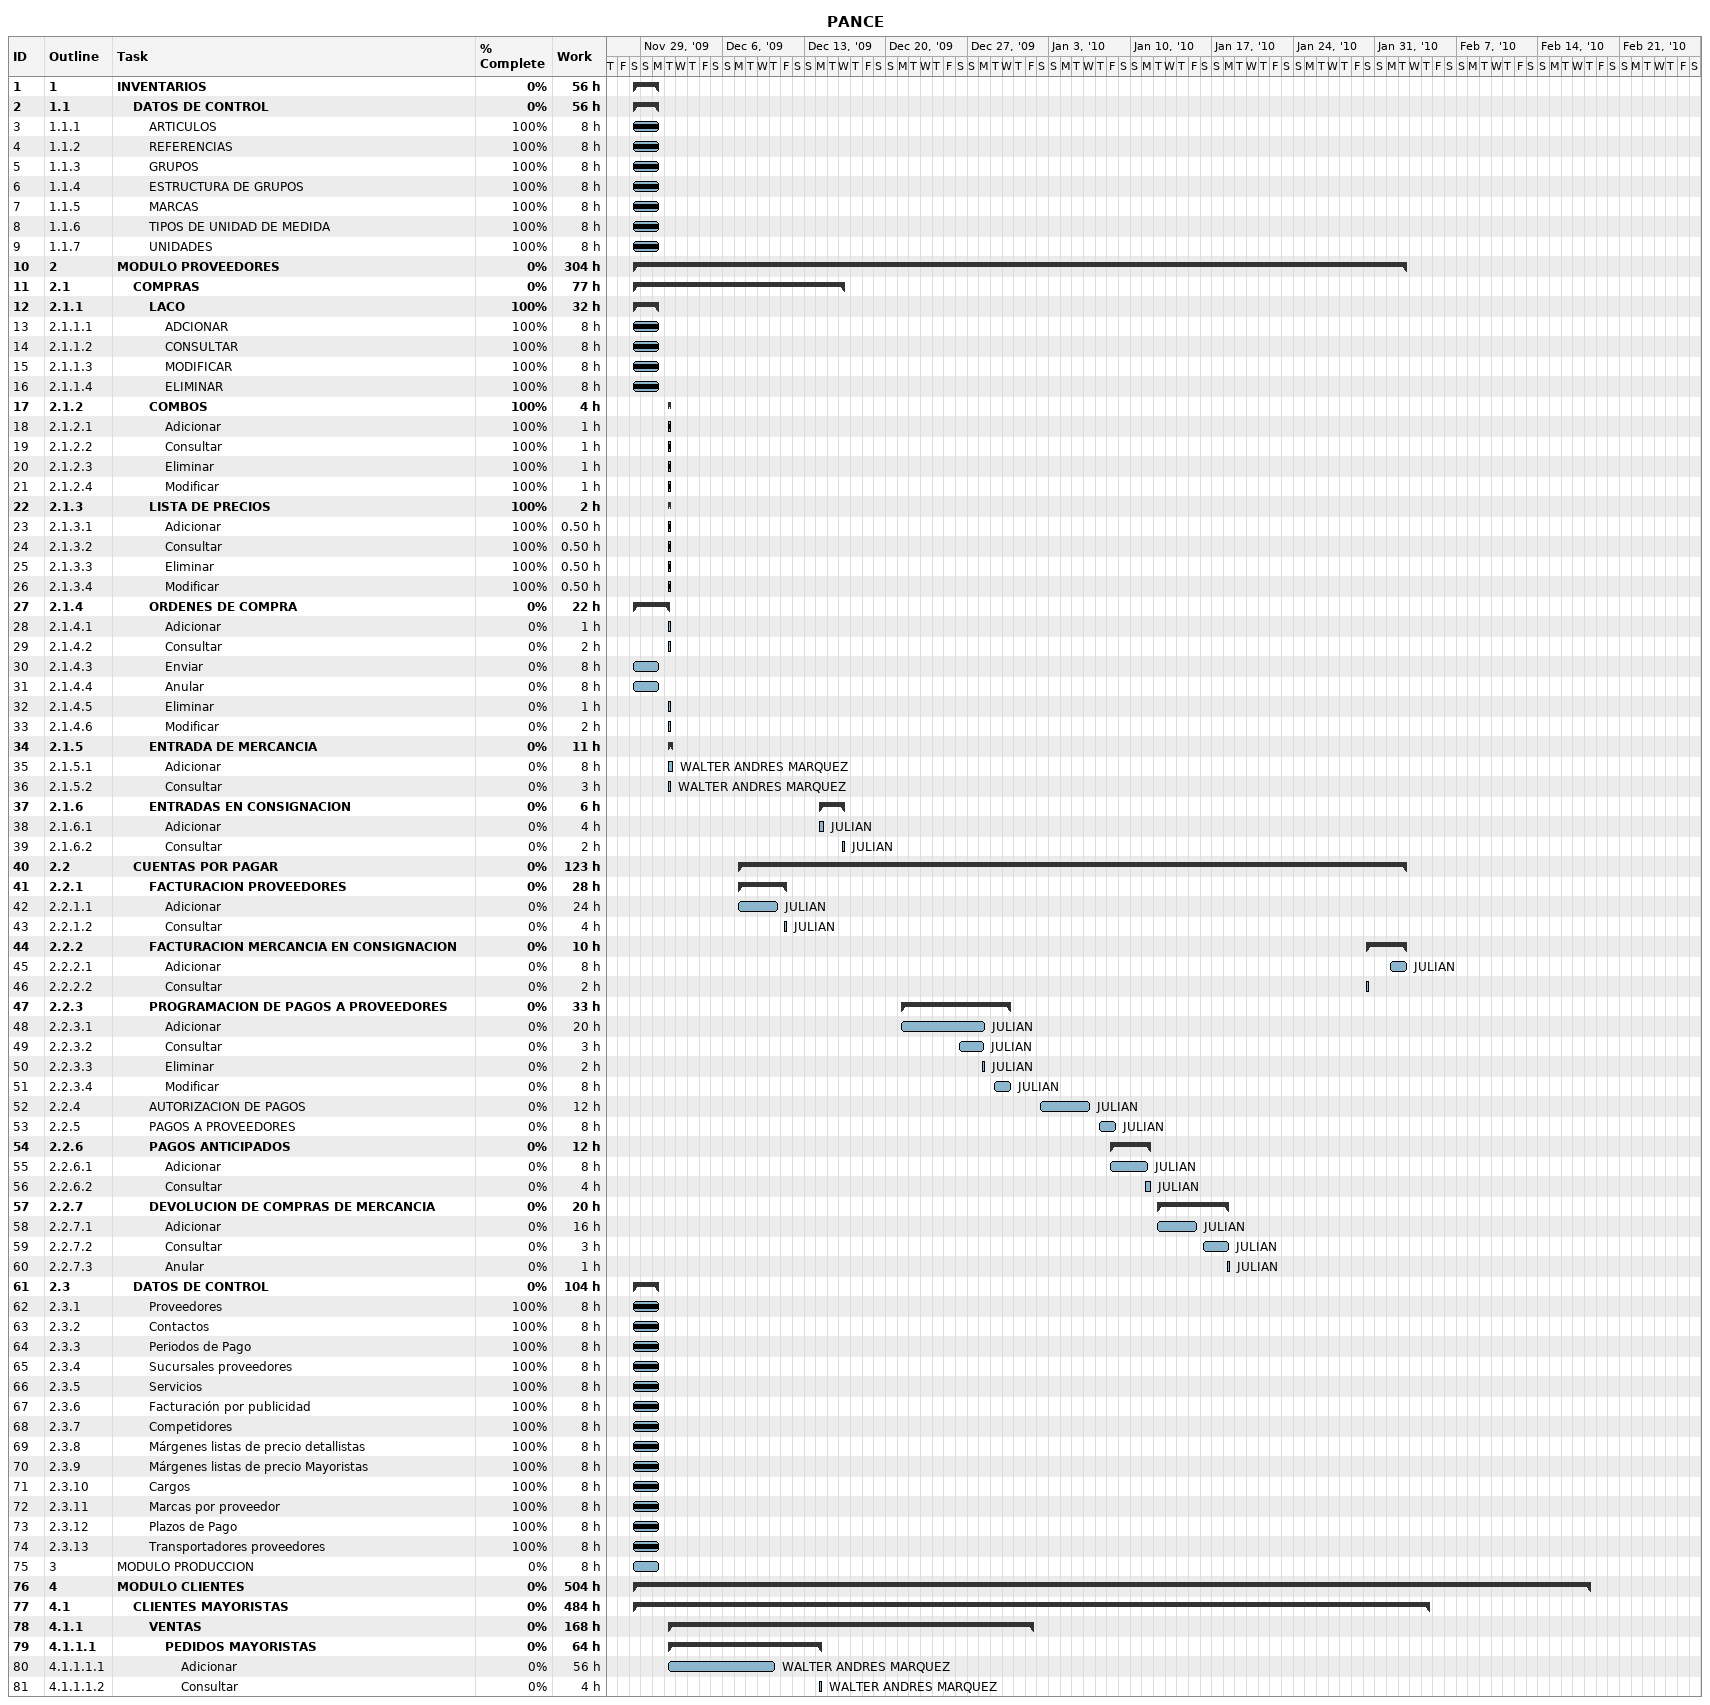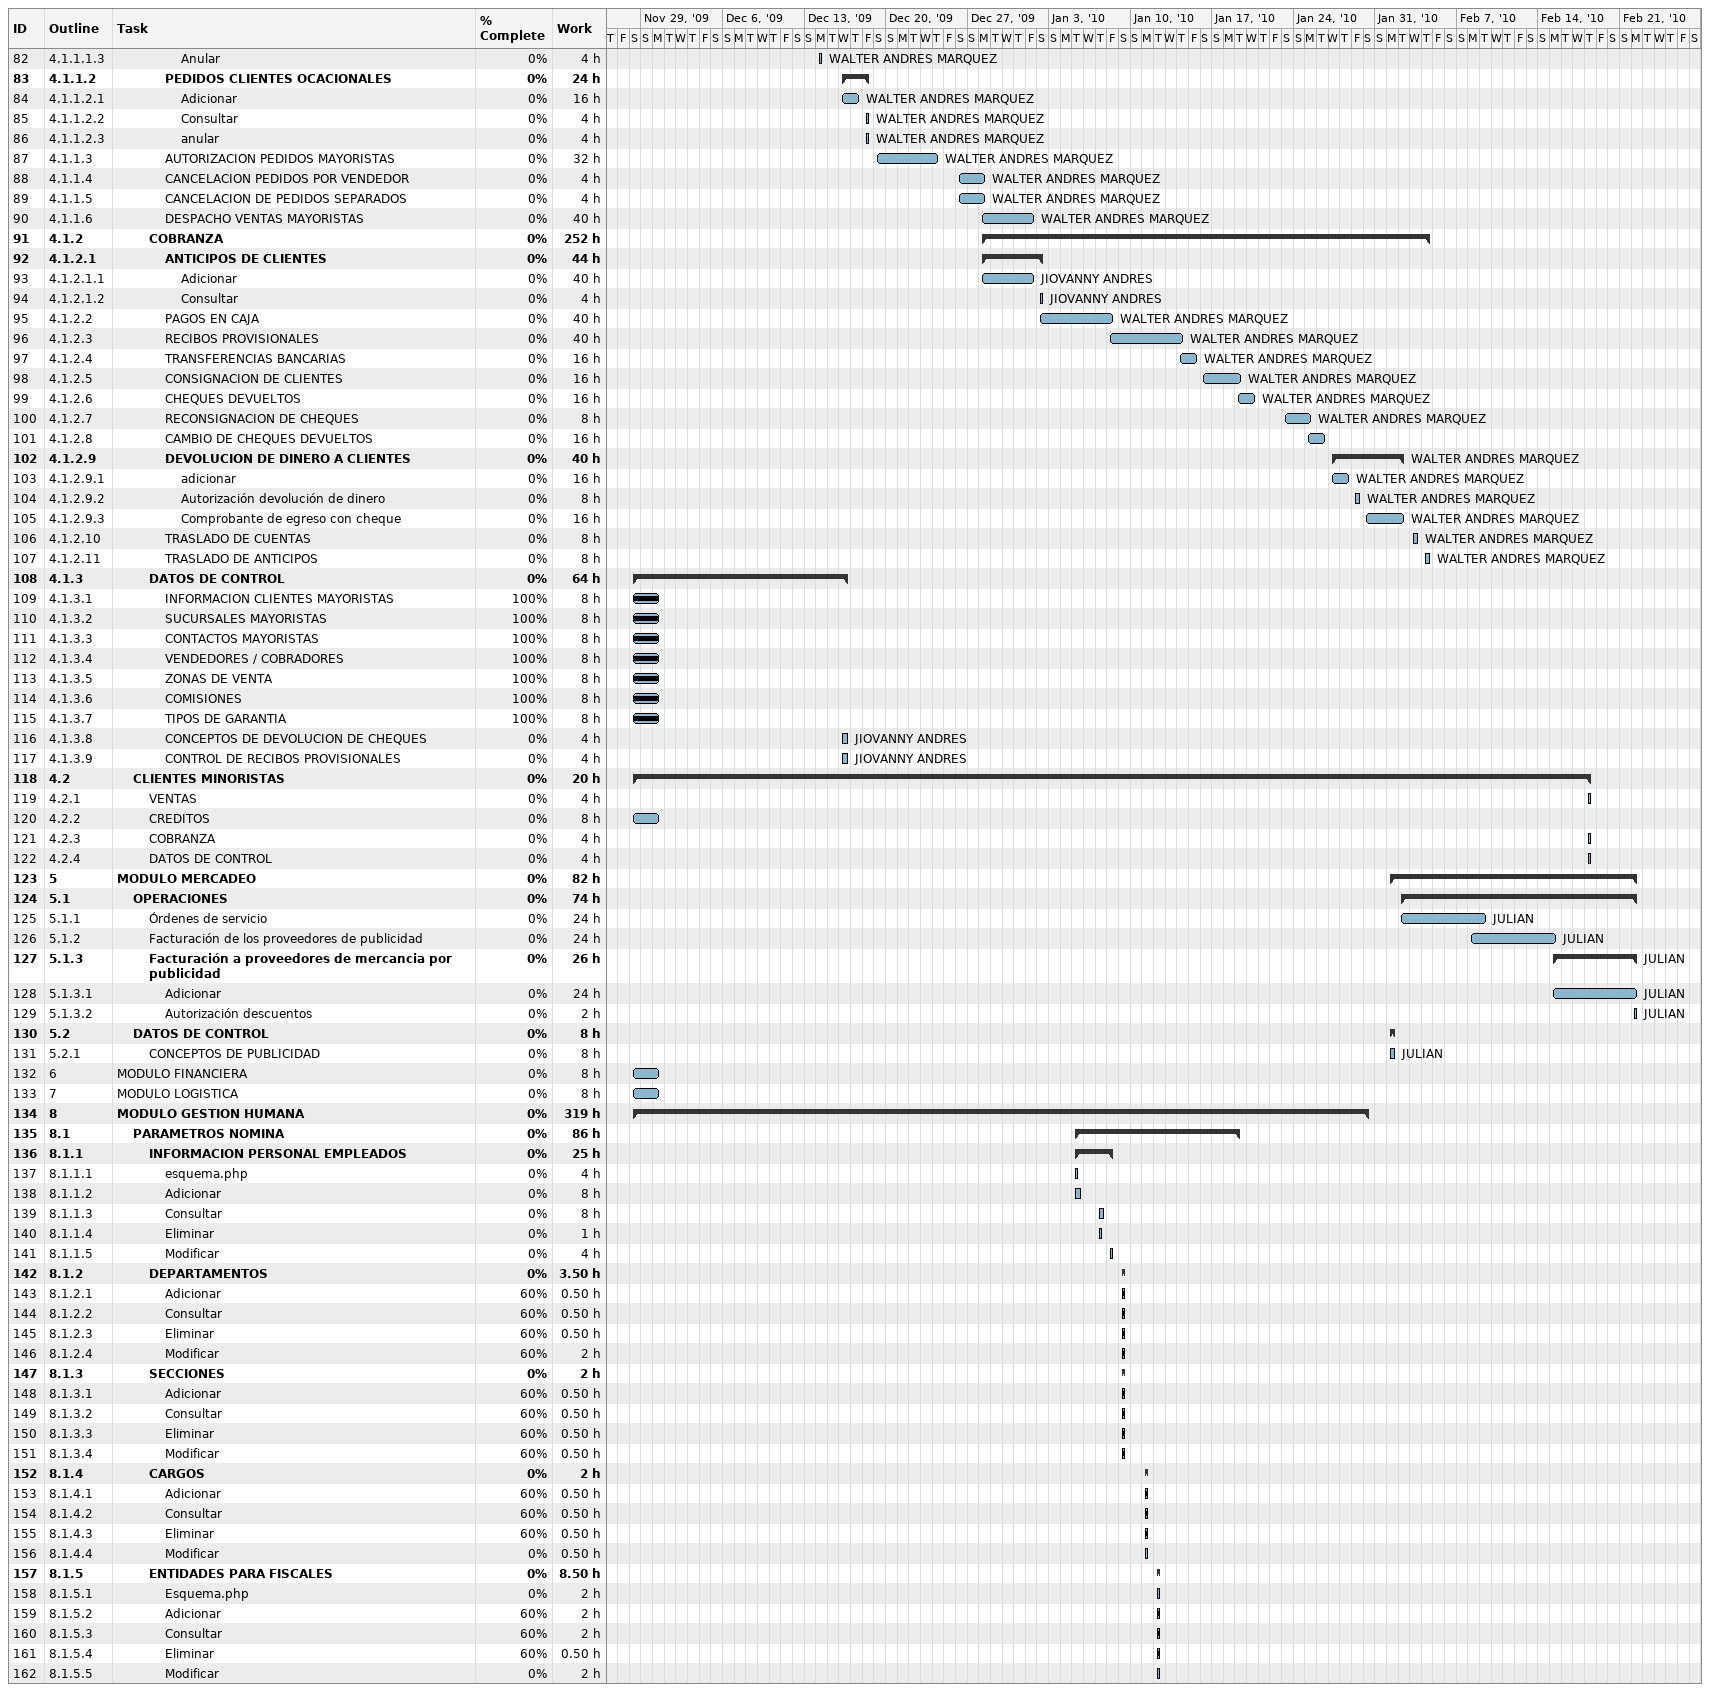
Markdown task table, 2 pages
PANCE

| ID | WBS | Task | Start | Finish | Resources | % complete | Work (h) |
|---|---|---|---|---|---|---|---|
| 1 | 1 | **INVENTARIOS** | 2009-11-28 | 2009-11-30 |  | 0 | 56 |
| 2 | 1.1 | **DATOS DE CONTROL** | 2009-11-28 | 2009-11-30 |  | 0 | 56 |
| 3 | 1.1.1 | ARTICULOS | 2009-11-28 | 2009-11-30 |  | 100 | 8 |
| 4 | 1.1.2 | REFERENCIAS | 2009-11-28 | 2009-11-30 |  | 100 | 8 |
| 5 | 1.1.3 | GRUPOS | 2009-11-28 | 2009-11-30 |  | 100 | 8 |
| 6 | 1.1.4 | ESTRUCTURA DE GRUPOS | 2009-11-28 | 2009-11-30 |  | 100 | 8 |
| 7 | 1.1.5 | MARCAS | 2009-11-28 | 2009-11-30 |  | 100 | 8 |
| 8 | 1.1.6 | TIPOS DE UNIDAD DE MEDIDA | 2009-11-28 | 2009-11-30 |  | 100 | 8 |
| 9 | 1.1.7 | UNIDADES | 2009-11-28 | 2009-11-30 |  | 100 | 8 |
| 10 | 2 | **MODULO PROVEEDORES** | 2009-11-28 | 2010-02-02 |  | 0 | 304 |
| 11 | 2.1 | **COMPRAS** | 2009-11-28 | 2009-12-16 |  | 0 | 77 |
| 12 | 2.1.1 | **LACO** | 2009-11-28 | 2009-11-30 |  | 100 | 32 |
| 13 | 2.1.1.1 | ADCIONAR | 2009-11-28 | 2009-11-30 |  | 100 | 8 |
| 14 | 2.1.1.2 | CONSULTAR | 2009-11-28 | 2009-11-30 |  | 100 | 8 |
| 15 | 2.1.1.3 | MODIFICAR | 2009-11-28 | 2009-11-30 |  | 100 | 8 |
| 16 | 2.1.1.4 | ELIMINAR | 2009-11-28 | 2009-11-30 |  | 100 | 8 |
| 17 | 2.1.2 | **COMBOS** | 2009-12-01 | 2009-12-01 |  | 100 | 4 |
| 18 | 2.1.2.1 | Adicionar | 2009-12-01 | 2009-12-01 |  | 100 | 1 |
| 19 | 2.1.2.2 | Consultar | 2009-12-01 | 2009-12-01 |  | 100 | 1 |
| 20 | 2.1.2.3 | Eliminar | 2009-12-01 | 2009-12-01 |  | 100 | 1 |
| 21 | 2.1.2.4 | Modificar | 2009-12-01 | 2009-12-01 |  | 100 | 1 |
| 22 | 2.1.3 | **LISTA DE PRECIOS** | 2009-12-01 | 2009-12-01 |  | 100 | 2 |
| 23 | 2.1.3.1 | Adicionar | 2009-12-01 | 2009-12-01 |  | 100 | 0.50 |
| 24 | 2.1.3.2 | Consultar | 2009-12-01 | 2009-12-01 |  | 100 | 0.50 |
| 25 | 2.1.3.3 | Eliminar | 2009-12-01 | 2009-12-01 |  | 100 | 0.50 |
| 26 | 2.1.3.4 | Modificar | 2009-12-01 | 2009-12-01 |  | 100 | 0.50 |
| 27 | 2.1.4 | **ORDENES DE COMPRA** | 2009-11-28 | 2009-12-01 |  | 0 | 22 |
| 28 | 2.1.4.1 | Adicionar | 2009-12-01 | 2009-12-01 |  | 0 | 1 |
| 29 | 2.1.4.2 | Consultar | 2009-12-01 | 2009-12-01 |  | 0 | 2 |
| 30 | 2.1.4.3 | Enviar | 2009-11-28 | 2009-11-30 |  | 0 | 8 |
| 31 | 2.1.4.4 | Anular | 2009-11-28 | 2009-11-30 |  | 0 | 8 |
| 32 | 2.1.4.5 | Eliminar | 2009-12-01 | 2009-12-01 |  | 0 | 1 |
| 33 | 2.1.4.6 | Modificar | 2009-12-01 | 2009-12-01 |  | 0 | 2 |
| 34 | 2.1.5 | **ENTRADA DE MERCANCIA** | 2009-12-01 | 2009-12-01 |  | 0 | 11 |
| 35 | 2.1.5.1 | Adicionar | 2009-12-01 | 2009-12-01 | WALTER ANDRES MARQUEZ | 0 | 8 |
| 36 | 2.1.5.2 | Consultar | 2009-12-01 | 2009-12-01 | WALTER ANDRES MARQUEZ | 0 | 3 |
| 37 | 2.1.6 | **ENTRADAS EN CONSIGNACION** | 2009-12-14 | 2009-12-16 |  | 0 | 6 |
| 38 | 2.1.6.1 | Adicionar | 2009-12-14 | 2009-12-14 | JULIAN | 0 | 4 |
| 39 | 2.1.6.2 | Consultar | 2009-12-16 | 2009-12-16 | JULIAN | 0 | 2 |
| 40 | 2.2 | **CUENTAS POR PAGAR** | 2009-12-07 | 2010-02-02 |  | 0 | 123 |
| 41 | 2.2.1 | **FACTURACION PROVEEDORES** | 2009-12-07 | 2009-12-11 |  | 0 | 28 |
| 42 | 2.2.1.1 | Adicionar | 2009-12-07 | 2009-12-10 | JULIAN | 0 | 24 |
| 43 | 2.2.1.2 | Consultar | 2009-12-11 | 2009-12-11 | JULIAN | 0 | 4 |
| 44 | 2.2.2 | **FACTURACION MERCANCIA EN CONSIGNACION** | 2010-01-30 | 2010-02-02 |  | 0 | 10 |
| 45 | 2.2.2.1 | Adicionar | 2010-02-01 | 2010-02-02 | JULIAN | 0 | 8 |
| 46 | 2.2.2.2 | Consultar | 2010-01-30 | 2010-01-30 |  | 0 | 2 |
| 47 | 2.2.3 | **PROGRAMACION DE PAGOS A PROVEEDORES** | 2009-12-21 | 2009-12-30 |  | 0 | 33 |
| 48 | 2.2.3.1 | Adicionar | 2009-12-21 | 2009-12-28 | JULIAN | 0 | 20 |
| 49 | 2.2.3.2 | Consultar | 2009-12-26 | 2009-12-28 | JULIAN | 0 | 3 |
| 50 | 2.2.3.3 | Eliminar | 2009-12-28 | 2009-12-28 | JULIAN | 0 | 2 |
| 51 | 2.2.3.4 | Modificar | 2009-12-29 | 2009-12-30 | JULIAN | 0 | 8 |
| 52 | 2.2.4 | AUTORIZACION DE PAGOS | 2010-01-02 | 2010-01-06 | JULIAN | 0 | 12 |
| 53 | 2.2.5 | PAGOS A PROVEEDORES | 2010-01-07 | 2010-01-08 | JULIAN | 0 | 8 |
| 54 | 2.2.6 | **PAGOS ANTICIPADOS** | 2010-01-08 | 2010-01-11 |  | 0 | 12 |
| 55 | 2.2.6.1 | Adicionar | 2010-01-08 | 2010-01-11 | JULIAN | 0 | 8 |
| 56 | 2.2.6.2 | Consultar | 2010-01-11 | 2010-01-11 | JULIAN | 0 | 4 |
| 57 | 2.2.7 | **DEVOLUCION DE COMPRAS DE MERCANCIA** | 2010-01-12 | 2010-01-18 |  | 0 | 20 |
| 58 | 2.2.7.1 | Adicionar | 2010-01-12 | 2010-01-15 | JULIAN | 0 | 16 |
| 59 | 2.2.7.2 | Consultar | 2010-01-16 | 2010-01-18 | JULIAN | 0 | 3 |
| 60 | 2.2.7.3 | Anular | 2010-01-18 | 2010-01-18 | JULIAN | 0 | 1 |
| 61 | 2.3 | **DATOS DE CONTROL** | 2009-11-28 | 2009-11-30 |  | 0 | 104 |
| 62 | 2.3.1 | Proveedores | 2009-11-28 | 2009-11-30 |  | 100 | 8 |
| 63 | 2.3.2 | Contactos | 2009-11-28 | 2009-11-30 |  | 100 | 8 |
| 64 | 2.3.3 | Periodos de Pago | 2009-11-28 | 2009-11-30 |  | 100 | 8 |
| 65 | 2.3.4 | Sucursales proveedores | 2009-11-28 | 2009-11-30 |  | 100 | 8 |
| 66 | 2.3.5 | Servicios | 2009-11-28 | 2009-11-30 |  | 100 | 8 |
| 67 | 2.3.6 | Facturación por publicidad | 2009-11-28 | 2009-11-30 |  | 100 | 8 |
| 68 | 2.3.7 | Competidores | 2009-11-28 | 2009-11-30 |  | 100 | 8 |
| 69 | 2.3.8 | Márgenes listas de precio detallistas | 2009-11-28 | 2009-11-30 |  | 100 | 8 |
| 70 | 2.3.9 | Márgenes listas de precio Mayoristas | 2009-11-28 | 2009-11-30 |  | 100 | 8 |
| 71 | 2.3.10 | Cargos | 2009-11-28 | 2009-11-30 |  | 100 | 8 |
| 72 | 2.3.11 | Marcas por proveedor | 2009-11-28 | 2009-11-30 |  | 100 | 8 |
| 73 | 2.3.12 | Plazos de Pago | 2009-11-28 | 2009-11-30 |  | 100 | 8 |
| 74 | 2.3.13 | Transportadores proveedores | 2009-11-28 | 2009-11-30 |  | 100 | 8 |
| 75 | 3 | MODULO PRODUCCION | 2009-11-28 | 2009-11-30 |  | 0 | 8 |
| 76 | 4 | **MODULO CLIENTES** | 2009-11-28 | 2010-02-18 |  | 0 | 504 |
| 77 | 4.1 | **CLIENTES MAYORISTAS** | 2009-11-28 | 2010-02-04 |  | 0 | 484 |
| 78 | 4.1.1 | **VENTAS** | 2009-12-01 | 2010-01-01 |  | 0 | 168 |
| 79 | 4.1.1.1 | **PEDIDOS MAYORISTAS** | 2009-12-01 | 2009-12-14 |  | 0 | 64 |
| 80 | 4.1.1.1.1 | Adicionar | 2009-12-01 | 2009-12-10 | WALTER ANDRES MARQUEZ | 0 | 56 |
| 81 | 4.1.1.1.2 | Consultar | 2009-12-14 | 2009-12-14 | WALTER ANDRES MARQUEZ | 0 | 4 |
| 82 | 4.1.1.1.3 | Anular | 2009-12-14 | 2009-12-14 | WALTER ANDRES MARQUEZ | 0 | 4 |
| 83 | 4.1.1.2 | **PEDIDOS CLIENTES OCACIONALES** | 2009-12-16 | 2009-12-18 |  | 0 | 24 |
| 84 | 4.1.1.2.1 | Adicionar | 2009-12-16 | 2009-12-17 | WALTER ANDRES MARQUEZ | 0 | 16 |
| 85 | 4.1.1.2.2 | Consultar | 2009-12-18 | 2009-12-18 | WALTER ANDRES MARQUEZ | 0 | 4 |
| 86 | 4.1.1.2.3 | anular | 2009-12-18 | 2009-12-18 | WALTER ANDRES MARQUEZ | 0 | 4 |
| 87 | 4.1.1.3 | AUTORIZACION PEDIDOS MAYORISTAS | 2009-12-19 | 2009-12-24 | WALTER ANDRES MARQUEZ | 0 | 32 |
| 88 | 4.1.1.4 | CANCELACION PEDIDOS POR VENDEDOR | 2009-12-26 | 2009-12-28 | WALTER ANDRES MARQUEZ | 0 | 4 |
| 89 | 4.1.1.5 | CANCELACION DE PEDIDOS SEPARADOS | 2009-12-26 | 2009-12-28 | WALTER ANDRES MARQUEZ | 0 | 4 |
| 90 | 4.1.1.6 | DESPACHO VENTAS MAYORISTAS | 2009-12-28 | 2010-01-01 | WALTER ANDRES MARQUEZ | 0 | 40 |
| 91 | 4.1.2 | **COBRANZA** | 2009-12-28 | 2010-02-04 |  | 0 | 252 |
| 92 | 4.1.2.1 | **ANTICIPOS DE CLIENTES** | 2009-12-28 | 2010-01-02 |  | 0 | 44 |
| 93 | 4.1.2.1.1 | Adicionar | 2009-12-28 | 2010-01-01 | JIOVANNY ANDRES | 0 | 40 |
| 94 | 4.1.2.1.2 | Consultar | 2010-01-02 | 2010-01-02 | JIOVANNY ANDRES | 0 | 4 |
| 95 | 4.1.2.2 | PAGOS EN CAJA | 2010-01-02 | 2010-01-08 | WALTER ANDRES MARQUEZ | 0 | 40 |
| 96 | 4.1.2.3 | RECIBOS PROVISIONALES | 2010-01-08 | 2010-01-14 | WALTER ANDRES MARQUEZ | 0 | 40 |
| 97 | 4.1.2.4 | TRANSFERENCIAS BANCARIAS | 2010-01-14 | 2010-01-15 | WALTER ANDRES MARQUEZ | 0 | 16 |
| 98 | 4.1.2.5 | CONSIGNACION DE CLIENTES | 2010-01-16 | 2010-01-19 | WALTER ANDRES MARQUEZ | 0 | 16 |
| 99 | 4.1.2.6 | CHEQUES DEVUELTOS | 2010-01-19 | 2010-01-20 | WALTER ANDRES MARQUEZ | 0 | 16 |
| 100 | 4.1.2.7 | RECONSIGNACION DE CHEQUES | 2010-01-23 | 2010-01-25 | WALTER ANDRES MARQUEZ | 0 | 8 |
| 101 | 4.1.2.8 | CAMBIO DE CHEQUES DEVUELTOS | 2010-01-25 | 2010-01-26 |  | 0 | 16 |
| 102 | 4.1.2.9 | **DEVOLUCION DE DINERO A CLIENTES** | 2010-01-27 | 2010-02-02 | WALTER ANDRES MARQUEZ | 0 | 40 |
| 103 | 4.1.2.9.1 | adicionar | 2010-01-27 | 2010-01-28 | WALTER ANDRES MARQUEZ | 0 | 16 |
| 104 | 4.1.2.9.2 | Autorización devolución de dinero | 2010-01-29 | 2010-01-29 | WALTER ANDRES MARQUEZ | 0 | 8 |
| 105 | 4.1.2.9.3 | Comprobante de egreso con cheque | 2010-01-30 | 2010-02-02 | WALTER ANDRES MARQUEZ | 0 | 16 |
| 106 | 4.1.2.10 | TRASLADO DE CUENTAS | 2010-02-03 | 2010-02-03 | WALTER ANDRES MARQUEZ | 0 | 8 |
| 107 | 4.1.2.11 | TRASLADO DE ANTICIPOS | 2010-02-04 | 2010-02-04 | WALTER ANDRES MARQUEZ | 0 | 8 |
| 108 | 4.1.3 | **DATOS DE CONTROL** | 2009-11-28 | 2009-12-16 |  | 0 | 64 |
| 109 | 4.1.3.1 | INFORMACION CLIENTES MAYORISTAS | 2009-11-28 | 2009-11-30 |  | 100 | 8 |
| 110 | 4.1.3.2 | SUCURSALES MAYORISTAS | 2009-11-28 | 2009-11-30 |  | 100 | 8 |
| 111 | 4.1.3.3 | CONTACTOS MAYORISTAS | 2009-11-28 | 2009-11-30 |  | 100 | 8 |
| 112 | 4.1.3.4 | VENDEDORES / COBRADORES | 2009-11-28 | 2009-11-30 |  | 100 | 8 |
| 113 | 4.1.3.5 | ZONAS DE VENTA | 2009-11-28 | 2009-11-30 |  | 100 | 8 |
| 114 | 4.1.3.6 | COMISIONES | 2009-11-28 | 2009-11-30 |  | 100 | 8 |
| 115 | 4.1.3.7 | TIPOS DE GARANTIA | 2009-11-28 | 2009-11-30 |  | 100 | 8 |
| 116 | 4.1.3.8 | CONCEPTOS DE DEVOLUCION DE CHEQUES | 2009-12-16 | 2009-12-16 | JIOVANNY ANDRES | 0 | 4 |
| 117 | 4.1.3.9 | CONTROL DE RECIBOS PROVISIONALES | 2009-12-16 | 2009-12-16 | JIOVANNY ANDRES | 0 | 4 |
| 118 | 4.2 | **CLIENTES MINORISTAS** | 2009-11-28 | 2010-02-18 |  | 0 | 20 |
| 119 | 4.2.1 | VENTAS | 2010-02-18 | 2010-02-18 |  | 0 | 4 |
| 120 | 4.2.2 | CREDITOS | 2009-11-28 | 2009-11-30 |  | 0 | 8 |
| 121 | 4.2.3 | COBRANZA | 2010-02-18 | 2010-02-18 |  | 0 | 4 |
| 122 | 4.2.4 | DATOS DE CONTROL | 2010-02-18 | 2010-02-18 |  | 0 | 4 |
| 123 | 5 | **MODULO MERCADEO** | 2010-02-01 | 2010-02-22 |  | 0 | 82 |
| 124 | 5.1 | **OPERACIONES** | 2010-02-02 | 2010-02-22 |  | 0 | 74 |
| 125 | 5.1.1 | Órdenes de servicio | 2010-02-02 | 2010-02-09 | JULIAN | 0 | 24 |
| 126 | 5.1.2 | Facturación de los proveedores de publicidad | 2010-02-08 | 2010-02-15 | JULIAN | 0 | 24 |
| 127 | 5.1.3 | **Facturación a proveedores de mercancia por publicidad** | 2010-02-15 | 2010-02-22 | JULIAN | 0 | 26 |
| 128 | 5.1.3.1 | Adicionar | 2010-02-15 | 2010-02-22 | JULIAN | 0 | 24 |
| 129 | 5.1.3.2 | Autorización descuentos | 2010-02-22 | 2010-02-22 | JULIAN | 0 | 2 |
| 130 | 5.2 | **DATOS DE CONTROL** | 2010-02-01 | 2010-02-01 |  | 0 | 8 |
| 131 | 5.2.1 | CONCEPTOS DE PUBLICIDAD | 2010-02-01 | 2010-02-01 | JULIAN | 0 | 8 |
| 132 | 6 | MODULO FINANCIERA | 2009-11-28 | 2009-11-30 |  | 0 | 8 |
| 133 | 7 | MODULO LOGISTICA | 2009-11-28 | 2009-11-30 |  | 0 | 8 |
| 134 | 8 | **MODULO GESTION HUMANA** | 2009-11-28 | 2010-01-30 |  | 0 | 319 |
| 135 | 8.1 | **PARAMETROS NOMINA** | 2010-01-05 | 2010-01-19 |  | 0 | 86 |
| 136 | 8.1.1 | **INFORMACION PERSONAL EMPLEADOS** | 2010-01-05 | 2010-01-08 |  | 0 | 25 |
| 137 | 8.1.1.1 | esquema.php | 2010-01-05 | 2010-01-05 |  | 0 | 4 |
| 138 | 8.1.1.2 | Adicionar | 2010-01-05 | 2010-01-05 |  | 0 | 8 |
| 139 | 8.1.1.3 | Consultar | 2010-01-07 | 2010-01-07 |  | 0 | 8 |
| 140 | 8.1.1.4 | Eliminar | 2010-01-07 | 2010-01-07 |  | 0 | 1 |
| 141 | 8.1.1.5 | Modificar | 2010-01-08 | 2010-01-08 |  | 0 | 4 |
| 142 | 8.1.2 | **DEPARTAMENTOS** | 2010-01-09 | 2010-01-09 |  | 0 | 3.50 |
| 143 | 8.1.2.1 | Adicionar | 2010-01-09 | 2010-01-09 |  | 60 | 0.50 |
| 144 | 8.1.2.2 | Consultar | 2010-01-09 | 2010-01-09 |  | 60 | 0.50 |
| 145 | 8.1.2.3 | Eliminar | 2010-01-09 | 2010-01-09 |  | 60 | 0.50 |
| 146 | 8.1.2.4 | Modificar | 2010-01-09 | 2010-01-09 |  | 60 | 2 |
| 147 | 8.1.3 | **SECCIONES** | 2010-01-09 | 2010-01-09 |  | 0 | 2 |
| 148 | 8.1.3.1 | Adicionar | 2010-01-09 | 2010-01-09 |  | 60 | 0.50 |
| 149 | 8.1.3.2 | Consultar | 2010-01-09 | 2010-01-09 |  | 60 | 0.50 |
| 150 | 8.1.3.3 | Eliminar | 2010-01-09 | 2010-01-09 |  | 60 | 0.50 |
| 151 | 8.1.3.4 | Modificar | 2010-01-09 | 2010-01-09 |  | 60 | 0.50 |
| 152 | 8.1.4 | **CARGOS** | 2010-01-11 | 2010-01-11 |  | 0 | 2 |
| 153 | 8.1.4.1 | Adicionar | 2010-01-11 | 2010-01-11 |  | 60 | 0.50 |
| 154 | 8.1.4.2 | Consultar | 2010-01-11 | 2010-01-11 |  | 60 | 0.50 |
| 155 | 8.1.4.3 | Eliminar | 2010-01-11 | 2010-01-11 |  | 60 | 0.50 |
| 156 | 8.1.4.4 | Modificar | 2010-01-11 | 2010-01-11 |  | 0 | 0.50 |
| 157 | 8.1.5 | **ENTIDADES PARA FISCALES** | 2010-01-12 | 2010-01-12 |  | 0 | 8.50 |
| 158 | 8.1.5.1 | Esquema.php | 2010-01-12 | 2010-01-12 |  | 0 | 2 |
| 159 | 8.1.5.2 | Adicionar | 2010-01-12 | 2010-01-12 |  | 60 | 2 |
| 160 | 8.1.5.3 | Consultar | 2010-01-12 | 2010-01-12 |  | 60 | 2 |
| 161 | 8.1.5.4 | Eliminar | 2010-01-12 | 2010-01-12 |  | 60 | 0.50 |
| 162 | 8.1.5.5 | Modificar | 2010-01-12 | 2010-01-12 |  | 0 | 2 |
